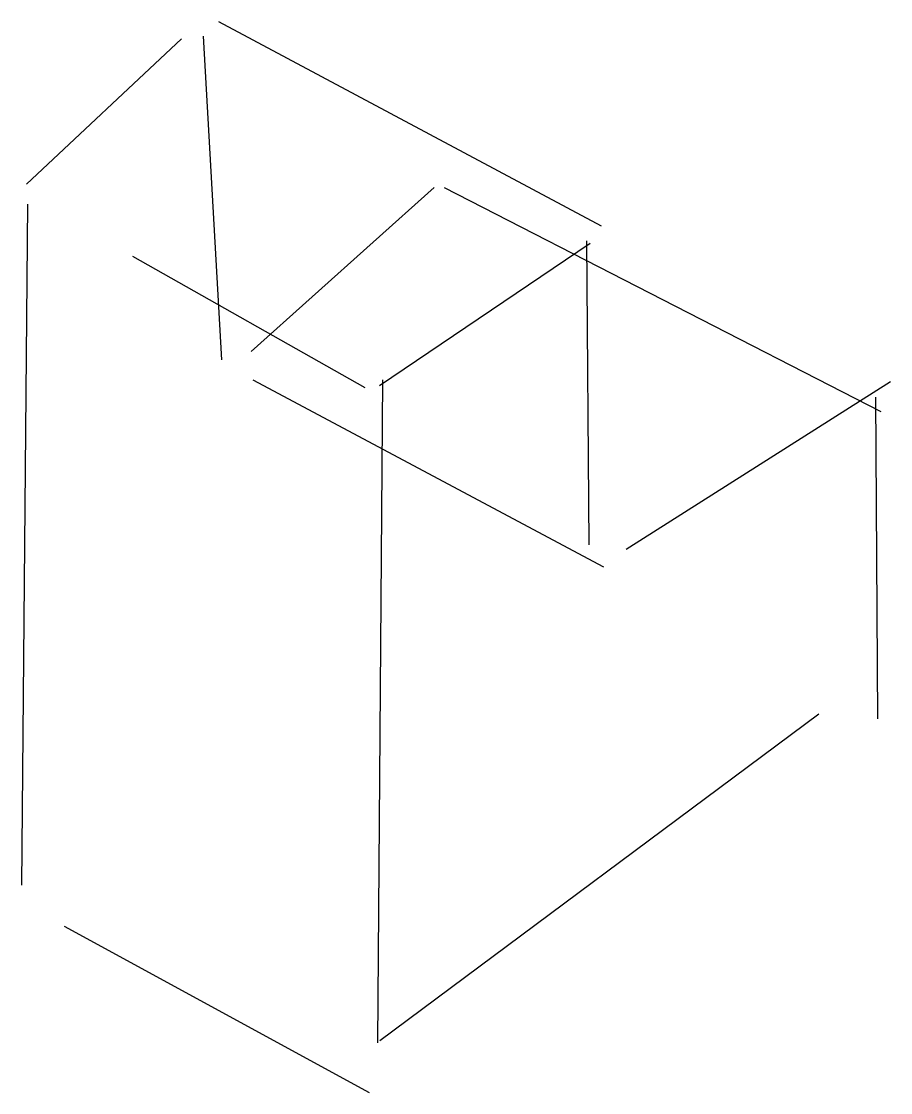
# Model space of a CAD drawing. Header units: millimetres. Extents: x -1038.2 to -974.8, y 827.3 to 905.4.
import ezdxf

# ---------------------------------------------------------------- set-up
doc = ezdxf.new("R2010")
doc.units = ezdxf.units.MM
doc.layers.get('0').update_dxf_attribs({"lineweight": 30})

msp = doc.modelspace()

# ---------------------------------------------------------------- linework, layer by layer
for p, q in [((-1023.806, 905.371), (-995.912, 890.468)), ((-1023.573, 880.698), (-1024.898, 904.306)), ((-1037.807, 893.519), (-1026.51, 904.107)), ((-1021.418, 881.318), (-1008.081, 893.276)), ((-1007.349, 893.27), (-975.527, 876.933)), ((-1037.725, 892.057), (-1038.178, 842.424)), ((-996.987, 889.384), (-996.802, 867.224)), ((-1012.063, 878.842), (-996.718, 889.206)), ((-1030.073, 888.27), (-1013.143, 878.698)), ((-995.722, 865.586), (-1021.28, 879.219)), ((-1011.864, 879.241), (-1012.225, 830.912)), ((-994.094, 866.905), (-974.813, 879.13)), ((-975.732, 854.544), (-975.882, 877.977)), ((-1012.042, 831.095), (-980.055, 854.895)), ((-1035.071, 839.416), (-1012.828, 827.294))]:
    msp.add_line(p, q)

doc.saveas('drawing.dxf')
